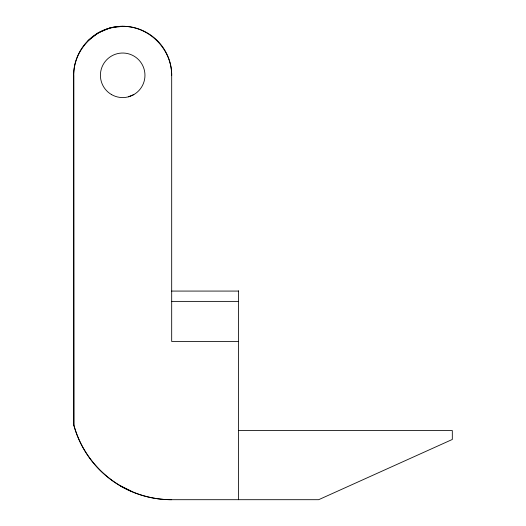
<?xml version="1.0" encoding="UTF-8"?>
<svg xmlns="http://www.w3.org/2000/svg" width="526" height="526" viewBox="0 0 526 526"><rect width="100%" height="100%" fill="white"/><g stroke="black" fill="none" stroke-linecap="round" stroke-linejoin="round"><path stroke-width="0.79" d="M238.502 430.564L452.314 430.551L452.314 439.46L318.677 499.693L171.686 499.7A101.045 101.045 0 0 1 73.798 425.172L73.686 75.303C73.522 49.076 96.455 26.136 122.683 26.3C148.904 26.136 171.844 49.069 171.686 75.297L171.686 341.473L238.502 341.473M88.039 40.647L98.191 32.862L110.006 27.97L122.689 26.3A48.997 48.997 0 0 1 171.686 75.297M128.449 96.81L130.06 96.146M130.06 96.146L133.821 94.588M171.686 291.075L238.502 291.075M171.686 301.385L238.502 301.385M120.967 486.103L131.973 491.6M121.118 486.346L130.198 490.758M122.683 26.3A48.997 48.997 0 0 0 73.686 75.297L73.804 425.172M238.502 290.779L238.502 499.693M73.686 75.297L73.712 424.515A101.433 101.433 0 0 0 171.686 499.693M111.551 94.588A22.27 22.27 0 0 0 144.959 75.297A22.27 22.27 0 0 0 111.551 56.012A22.27 22.27 0 0 0 111.551 94.588"/></g></svg>
